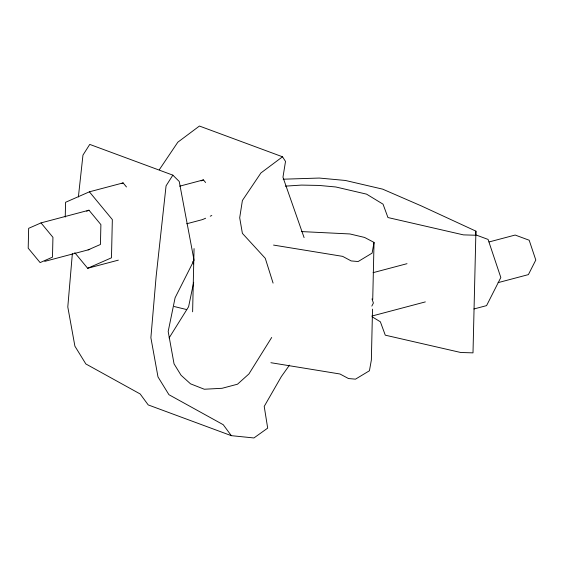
<?xml version="1.0" encoding="UTF-8"?>
<svg xmlns="http://www.w3.org/2000/svg" width="564" height="564" viewBox="0 0 564 564"><rect width="100%" height="100%" fill="white"/><g stroke="black" fill="none" stroke-linecap="round" stroke-linejoin="round"><path stroke-width="0.85" d="M65.241 217.048L65.572 202.286L89.394 191.823L123.114 182.898L126.47 186.959M192.62 311.8L194.058 248.597M372.515 309.128L371.359 360.036L369.434 370.759L355.496 379.156L348.503 378.55L339.972 373.995L270.889 362.708M372.733 299.47L374.031 242.407L364.57 237.437L349.934 233.961L301.677 231.592M283.184 179.204L319.294 178.055L345.415 180.466L382.653 189.144L421.266 205.895L475.924 231.148L472.999 352.86L460.739 352.493L385.275 335.171L380.369 321.797L372.134 316.785M475.924 231.148L475.671 235.237L463.404 234.871L387.947 217.542L383.041 204.168L366.565 194.143L335.813 186.98L319.083 185.436L301.472 185.091L285.321 186.141M72.361 253.652L67.793 306.964L74.899 346.162L85.848 363.949L140.161 393.968L148.219 404.917L231.318 435.662L253.934 437.96L267.688 428.118L264.213 406.411L281.365 376.541L289.48 365.148M78.382 196.963L82.964 155.107L89.754 144.405L172.845 175.15L179.232 181.474L194.037 260.244L175.094 297.778L168.178 331.491L174.05 363.858L181.058 375.25L190.533 383.837L204.302 389.238L222.075 388.293L237.507 384.204L248.943 373.918L271.693 337.469M374.031 242.407L372.099 253.13L358.161 261.534L351.175 260.928L342.637 256.366L273.554 245.079M193.685 282.289L188.602 306.724L169.094 337.963M371.831 306.097L373.389 303.023L372.014 298.899M172.845 175.15L166.063 185.859L156.129 276.536L150.884 337.716L157.99 376.914L168.939 394.701L223.252 424.72L231.318 435.662M159.302 169.736L177.822 142.206L199.423 126.04L282.522 156.792L285.511 161.445L282.959 177.237L304.088 237.592M282.522 156.792L260.921 172.958L242.4 200.481L239.693 217.774L242.386 233.348L265.277 258.319L273.082 283.1M121.528 183.596L123.114 182.898M41.017 222.9L28.651 228.328L28.2 248.174L40.122 262.591L52.487 257.163L52.938 237.317L41.017 222.9L88.978 210.196L100.893 224.613L100.441 244.466L88.076 249.894M86.659 211.218L88.978 210.196M201.108 180.91L203.428 179.888L205.592 182.51M74.786 252.693L87.66 268.267L111.475 257.811L112.342 219.586L89.394 191.823M202.525 219.586L205.62 218.233M210.259 216.195L211.803 215.511M179.69 186.176L203.428 179.888M44.718 261.379L89.775 249.443M186.684 223.781L201.99 219.727M87.66 268.267L118.341 260.145M373.093 272.666L407.011 263.684M489.073 241.949L515.158 235.047L529.18 240.236L535.8 260.018L528.397 274.612L498.111 282.634M371.923 316.044L425.334 301.902M473.929 308.973L486.57 305.625L500.825 277.516L488.071 239.425L475.797 234.878M174.184 306.52L186.726 309.58M192.846 261.428L193.628 263.91"/></g></svg>
